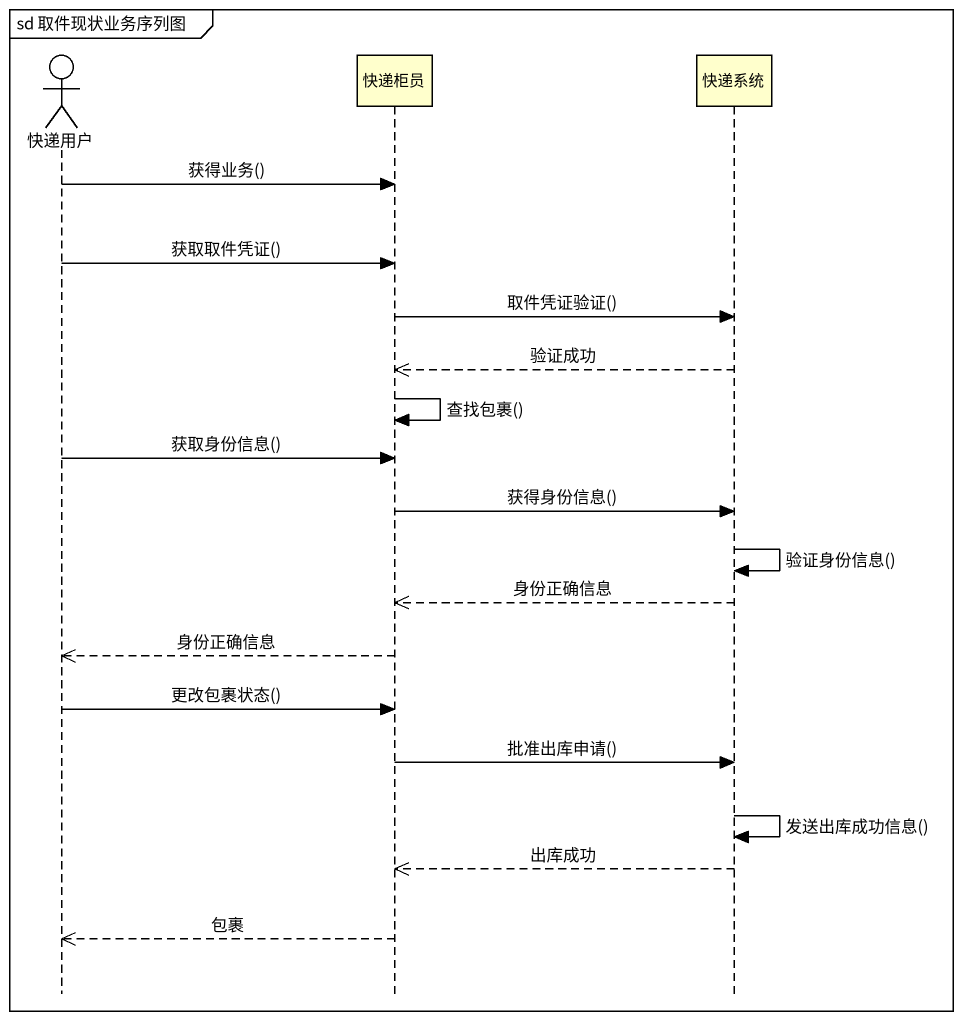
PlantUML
@startuml
mainframe sd 取件现状业务序列图
hide footbox
actor 快递用户
participant 快递柜员
participant 快递系统

快递用户 -> 快递柜员 : 获得业务()
快递用户 -> 快递柜员 : 获取取件凭证()
快递柜员 -> 快递系统 : 取件凭证验证()
快递系统 -->> 快递柜员 : 验证成功
快递柜员 -> 快递柜员 : 查找包裹()
快递用户 -> 快递柜员 : 获取身份信息()
快递柜员 -> 快递系统 : 获得身份信息()
快递系统 -> 快递系统 : 验证身份信息()
快递系统 -->> 快递柜员 : 身份正确信息
快递柜员 -->> 快递用户 : 身份正确信息
快递用户 -> 快递柜员 : 更改包裹状态()
快递柜员 -> 快递系统 : 批准出库申请()
快递系统 -> 快递系统 : 发送出库成功信息()
快递系统 -->> 快递柜员 : 出库成功
快递柜员 -->> 快递用户 : 包裹
@enduml
